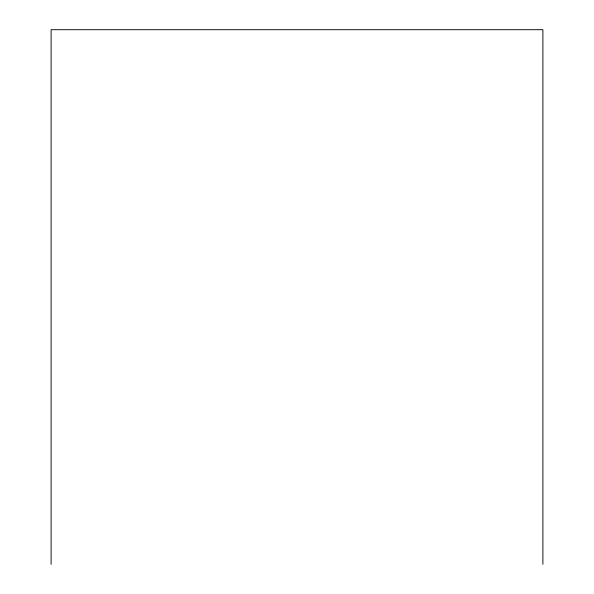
<?xml version="1.0" encoding="UTF-8"?>
<svg xmlns="http://www.w3.org/2000/svg" width="594" height="594" viewBox="0 0 594 594"><rect width="100%" height="100%" fill="white"/><g stroke="black" fill="none" stroke-linecap="round" stroke-linejoin="round"><path stroke-width="0.89" d="M542.894 564.3L542.894 29.7L51.106 29.7L51.106 564.3"/></g></svg>
